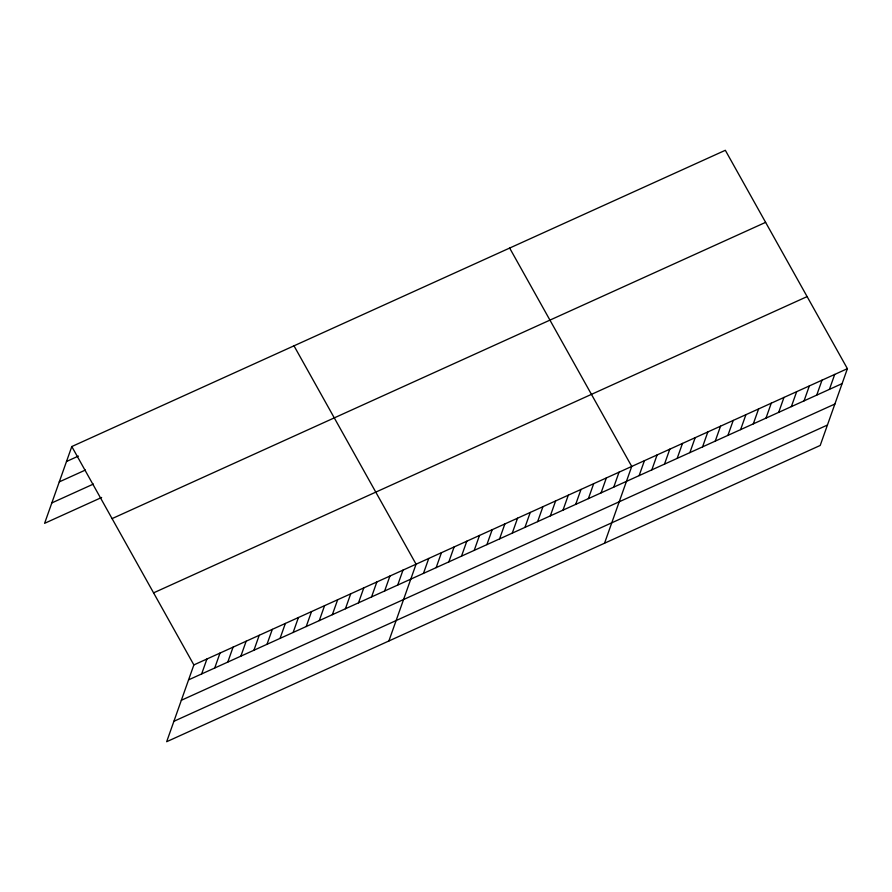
<?xml version="1.0" encoding="UTF-8"?>
<svg xmlns="http://www.w3.org/2000/svg" width="892" height="892" viewBox="0 0 892 892"><rect width="100%" height="100%" fill="white"/><g stroke="black" fill="none" stroke-linecap="round" stroke-linejoin="round"><path stroke-width="1.34" d="M847.4 368.675L193.865 664.919L166.67 741.709L820.205 445.454L847.4 368.675L725.33 150.291L71.795 446.546L44.6 523.325L101.632 497.48M201.648 673.939L206.933 658.998M214.716 668.008L220.012 653.067M227.783 662.087L233.08 647.146M240.862 656.166L246.147 641.225M253.93 650.235L259.215 635.294M266.998 644.314L272.294 629.373M280.066 638.382L285.362 623.441M293.145 632.461L298.43 617.52M306.212 626.541L311.509 611.6M319.28 620.609L324.577 605.668M332.348 614.688L337.644 599.747M345.427 608.757L350.712 593.816M358.495 602.836L363.791 587.895M371.563 596.915L376.859 581.974M384.642 590.983L389.927 576.042M397.709 585.063L402.994 570.122M388.879 640.98L416.073 564.19L293.992 345.817M423.466 573.389L428.751 558.448M436.155 567.635L441.44 552.694M448.832 561.882L454.128 546.941M461.521 556.129L466.817 541.188M474.209 550.386L479.495 535.445M486.898 544.633L492.183 529.692M499.576 538.88L504.872 523.938M512.264 533.126L517.561 518.185M524.953 527.384L530.249 512.443M537.642 521.63L542.927 506.689M550.331 515.877L555.616 500.936M563.008 510.124L568.304 495.183M575.697 504.381L580.993 489.44M588.386 498.628L593.671 483.687M601.074 492.875L606.359 477.934M613.752 487.121L619.048 472.18M604.542 543.217L631.737 466.438L509.655 248.054M639.129 475.626L644.425 460.685M651.818 469.872L657.103 454.931M664.507 464.119L669.792 449.178M677.184 458.365L682.48 443.424M689.873 452.623L695.169 437.682M702.562 446.87L707.847 431.929M715.25 441.116L720.535 426.175M727.928 435.363L733.224 420.422M740.616 429.621L745.913 414.68M753.305 423.867L758.601 408.926M765.994 418.114L771.279 403.173M778.683 412.36L783.968 397.419M791.36 406.618L796.656 391.677M804.049 400.865L809.345 385.924M816.737 395.111L822.023 380.17M829.426 389.358L834.711 374.417M66.499 461.487L78.385 456.102M59.273 481.892L85.42 470.039M51.825 502.921L93.415 484.066M112.08 518.609L765.615 222.353M153.58 592.857L807.115 296.601M188.58 679.86L842.104 383.616M181.344 700.276L834.879 404.02M173.907 721.293L827.43 425.049M71.795 446.546L193.865 664.919"/></g></svg>
